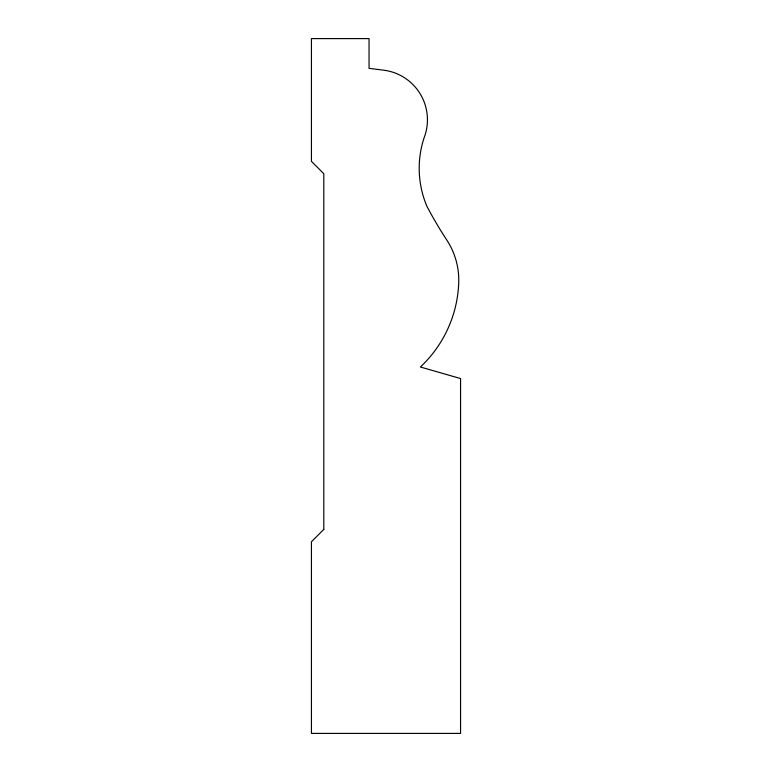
<?xml version="1.0" encoding="UTF-8"?>
<svg xmlns="http://www.w3.org/2000/svg" width="772" height="772" viewBox="0 0 772 772"><rect width="100%" height="100%" fill="white"/><g stroke="black" fill="none" stroke-linecap="round" stroke-linejoin="round"><path stroke-width="1.16" d="M323.806 529.399L311.434 541.77L311.434 733.4L460.566 733.4L460.566 378.55L420.402 366.999A121.455 121.455 0 0 0 458.722 282.899A73.224 73.224 0 0 0 446.718 239.918A402.511 402.511 0 0 1 426.858 206.192A97.571 97.571 0 0 1 424.089 137.802A50.006 50.006 0 0 0 383.636 70.175L369.055 68.351L369.055 38.6L311.434 38.6L311.434 161.348L323.806 173.719L323.806 529.399"/></g></svg>
